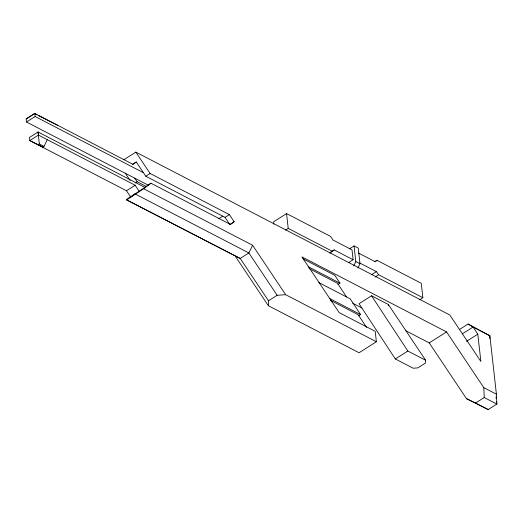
<?xml version="1.0" encoding="UTF-8"?>
<svg xmlns="http://www.w3.org/2000/svg" width="523" height="523" viewBox="0 0 523 523"><rect width="100%" height="100%" fill="white"/><g stroke="black" fill="none" stroke-linecap="round" stroke-linejoin="round"><path stroke-width="0.78" d="M405.371 330.529L429.233 342.905L466.496 398.663L488.194 409.574L496.85 404.07L496.419 394.198L483.808 387.654L446.544 331.902L301.928 256.885L339.192 312.636L375.207 331.321L376.377 341.754L359.066 352.757L268.358 305.707L268.482 300.771L240.201 258.46L126.324 199.727L130.587 196.511M388.334 305.877L388.367 304.504L371.546 295.776L359.046 303.719L395.323 358.961L413.137 368.205L417.884 367.885L425.565 363.001L425.637 360.262L388.367 304.504M489.796 338.59L489.868 335.773L468.072 324.025L459.416 329.523M38.65 145.185L42.925 147.094L44.004 146.407L47.305 139.68M127.004 199.734L143.635 188.725L252.629 245.267L248.856 252.955L240.201 258.46L126.324 199.727M353.744 265.769L355.797 261.572L354.045 245.921L349.384 248.883M357.948 267.953L360.007 263.755L358.248 248.105L354.045 245.921M329.81 253.132L334.19 249.922L353.117 259.741L348.331 262.781M419.642 299.862L422.872 297.698L421.257 283.283L376.926 260.291L375.285 261.762L358.464 253.04M123.846 159.731L135.83 152.115L150.108 173.473L229.394 214.607L234.154 221.726L229.826 224.478L225.067 217.359L145.78 176.225L136.261 161.986L133.064 164.399L34.806 113.426L26.15 118.93L26.496 122.016L148.427 185.266M144.786 187.339L38.081 131.986L29.425 137.49L29.772 140.576L126.488 190.751L130.652 196.975L135.522 193.301M130.652 196.975L150.938 183.207L230.499 224.485L234.154 221.726M143.635 188.725L150.938 183.207M375.239 277.033L378.547 274.706L422.872 297.698M26.496 122.016L35.152 116.511L143.4 172.668M139.308 191.477L135.143 185.247L38.427 135.071L29.772 140.576L42.925 147.094M38.244 144.668L39.33 143.982L44.004 146.407M132.267 164.523L136.261 161.986M135.267 182.906L137.118 181.729L146.492 186.587M145.78 176.225L150.108 173.473M126.488 190.751L135.143 185.247M218.797 218.699L222.791 216.156M225.067 217.359L229.394 214.607M353.117 259.741L352.005 249.863L333.086 240.044L330.51 236.383L286.558 213.587L273.575 221.837L273.836 224.177M285.486 230.14L288.219 228.401L332.55 251.393M330.778 252.099L334.19 249.922M268.482 300.771L277.138 295.273L285.669 294.697L376.377 341.754M337.936 284.473L339.97 283.185L334.818 275.333L302.856 258.754M374.88 261.592L376.926 260.291M371.605 274.68L376.39 271.64L378.547 274.706M358.556 315.866L360.582 314.578L350.279 298.881L318.755 282.525M395.323 358.961L407.822 351.018L425.637 360.262M429.233 342.905L446.544 331.902M462.391 333.818L473.047 327.045L489.868 335.773L496.419 394.198M466.483 341.362L477.806 334.164L473.047 327.045L468.072 324.025M466.496 398.663L475.577 403.03L484.239 397.526L496.85 404.07L496.582 401.664M26.15 118.93L34.806 113.426L35.152 116.511M57.72 125.317L38.336 115.563M359.569 262.912L376.39 271.64M355.797 261.572L360.007 263.755M135.83 152.115L449.8 314.99L480.866 361.471L477.806 334.164M35.459 114.066L36.898 114.812M308.184 266.691L339.97 283.185M309.093 268.554L337.596 283.342L346.559 296.992M352.587 303.15L361.981 308.021M135.66 194.236L248.856 252.955L277.138 295.273M329.327 298.358L360.582 314.578M330.288 300.248L358.209 314.735L366.531 327.398M475.577 403.03L488.194 409.574M252.629 245.267L285.669 294.697M235.317 256.27L268.358 305.707M134.744 178.166L137.118 181.729M125.206 173.133L130.116 180.474M371.546 295.776L407.822 351.018M38.029 132.018L39.33 143.982M496.039 396.852L496.222 398.454M286.558 213.587L288.219 228.401M38.081 131.986L38.427 135.071M483.808 387.654L484.239 397.526"/></g></svg>
